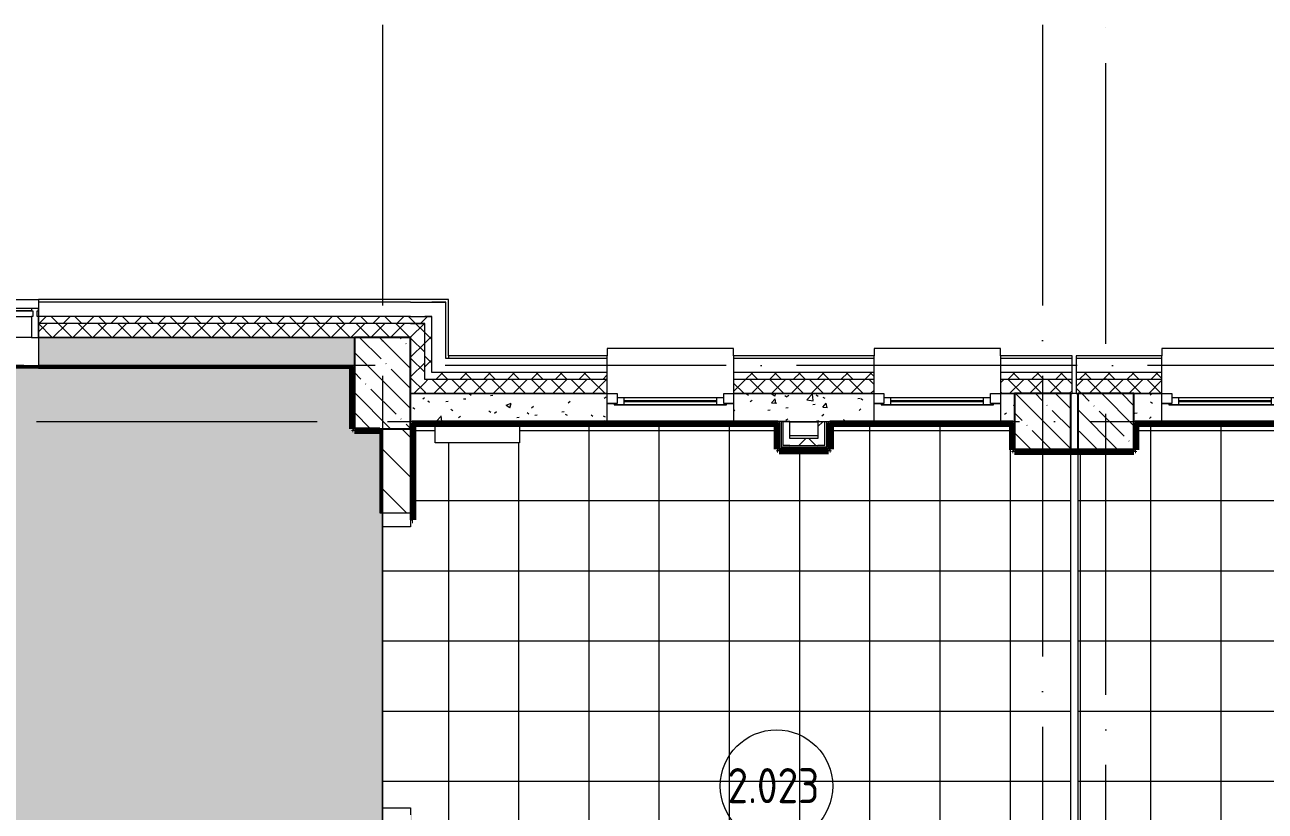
# Model space of a CAD drawing. Header units: millimetres. Extents: x 97 to 214665, y -4577 to 61202.
# Drawn here: x 163851 to 172683, y 55600 to 61202 of the extents above; entities that cross this region are included whole.
import ezdxf

# ---------------------------------------------------------------- set-up
doc = ezdxf.new("R2010")
doc.units = ezdxf.units.MM
doc.linetypes.add('ADSK_Линия сетки', pattern=[2500, 2000, -250, 0, -250])
for name, color, linetype, lineweight in [('A-AREA-____-IDEN', 2, 'Continuous', 20), ('A-FLOR-____-OTLN', 192, 'Continuous', 9), ('A-FLOR-____-PATT', 8, 'Continuous', 9), ('A-GLAZ-____-MCUT', 151, 'Continuous', 9), ('A-GLAZ-____-OTLN', 151, 'Continuous', 9), ('A-GLAZ-CURT-OTLN', 52, 'Continuous', 9), ('A-GLAZ-CWMG-MCUT', 51, 'Continuous', 9), ('A-GLAZ-CWMG-OTLN', 51, 'Continuous', 9), ('A-WALL-____-MCUT', 113, 'Continuous', 9), ('A-WALL-____-OTLN', 113, 'Continuous', 9), ('A-WALL-____-PATT', 111, 'Continuous', 9), ('A-WALL-FNSH-MCUT', 113, 'Continuous', 9), ('I-WALL-____-OTLN', 2, 'Continuous', 9), ('S-COLS-____-MCUT', 52, 'Continuous', 9), ('S-COLS-____-OTLN', 52, 'Continuous', 9), ('S-GRID-____-OTLN', 1, 'Continuous', 9)]:
    doc.layers.add(name, color=color, linetype=linetype, lineweight=lineweight)
doc.styles.add('GOST Common', font='GOST_Common.ttf', dxfattribs={"width": 0.9, "height": 250})
pattern_1 = [(135, (0, 0), (-84.85281, -84.85281), []), (225, (0, 0), (84.85281, -84.85281), [])]
pattern_2 = [(45, (0, 0), (-70.71068, 70.71068), []), (135, (0, 0), (-70.71068, -70.71068), [])]
pattern_3 = [(50, (0, 0), (364.3679, -31.8783), [38.1, -419.1]), (355, (0, 0), (-70.4859, 382.1133), [30.48, -335.28]), (100.451, (30.36, -2.66), (293.885, 350.2334), [32.38, -356.18]), (46.184, (0, 101.6), (542.1585, -84.0858), [57.15, -628.65]), (96.636, (45.2, 94.6), (474.805, 494.8554), [48.57, -534.27]), (351.184, (0, 101.6), (474.8102, 494.85), [45.72, -502.92]), (21, (50.8, 76.2), (303.2285, -204.53046), [38.1, -419.1]), (326, (50.8, 76.2), (123.6039, 368.376), [30.48, -335.28]), (71.451, (76.07, 59.16), (426.8341, 163.8427), [32.38, -356.18]), (37.5, (0, 0), (6.17665, 169.11015), [16.764, -314.452, 16.764, -323.596, -336.55]), (37.5, (0, 0), (6.17665, 169.11015), [-671.576, 16.764, -319.786]), (7.5, (0, 0), (133.63888, 200.3615), [16.764, -177.292, 16.764, -306.832, -128.27]), (7.5, (0, 0), (133.63888, 200.3615), [-517.652, 16.764, -111.506]), (327.5, (-113.28, 0), (271.18182, -11.45836), [16.764, -110.236, 16.764, -379.476, -525.78]), (327.5, (-113.28, 0), (271.18182, -11.45836), [-523.24, 16.764, -509.016]), (317.5, (-164.08, 0), (296.2585, 50.85285), [16.764, -148.336, 16.764, -246.38, -373.38]), (317.5, (-164.08, 0), (296.2585, 50.85285), [-428.244, 16.764, -356.616])]
pattern_4 = [(45, (0, 0), (-141.42136, 141.42136), []), (135, (0, 0), (-141.42136, -141.42136), [])]

# ---------------------------------------------------------------- blocks, each defined once
blk = doc.blocks.new('Окно_СКБ_1Ст1 - 120_Окно_СКБ_1Ст_900_ОК6Л-V1-О_АИ_ПП_4_200_Целиком')
at = {"layer": 'A-GLAZ-____-MCUT', "color": 90}
for p, q in [((-450, -195), (-450, -125)), ((-450, -125), (-380, -125)), ((-380, -125), (-380, -195)), ((380, -155), (-380, -155)), ((-380, -155), (-380, -195)), ((-330, -205), (-330, -155)), ((330, -205), (330, -155)), ((380, -195), (380, -125)), ((380, -125), (450, -125)), ((380, -195), (380, -155)), ((450, -125), (450, -195)), ((-380, -195), (-450, -195)), ((-380, -195), (-400, -195)), ((-400, -195), (-400, -205)), ((-400, -205), (400, -205)), ((400, -205), (-400, -205)), ((450, -195), (380, -195)), ((400, -195), (380, -195)), ((400, -205), (400, -195))]:
    blk.add_line(p, q, dxfattribs=at)
at = {"layer": 'A-GLAZ-____-MCUT', "color": 10, "lineweight": 5}
for p, q in [((-330, -175), (330, -175)), ((330, -185), (-330, -185))]:
    blk.add_line(p, q, dxfattribs=at)
at = {"layer": 'A-GLAZ-____-OTLN', "color": 10, "lineweight": 5}
for p, q in [((-450, -195), (-400, -195)), ((400, -195), (450, -195))]:
    blk.add_line(p, q, dxfattribs=at)
blk = doc.blocks.new('Окно_СКБ_1Ст1 - 120_Окно_СКБ_1Ст_900_ОК6Л-29019250-О_АИ_ПП_4_200_Целиком')
at = {"layer": 'A-GLAZ-____-MCUT', "color": 90}
for p, q in [((-450, -195), (-450, -125)), ((-450, -125), (-380, -125)), ((-380, -125), (-380, -195)), ((380, -155), (-380, -155)), ((-380, -155), (-380, -195)), ((-330, -205), (-330, -155)), ((330, -205), (330, -155)), ((380, -195), (380, -125)), ((380, -125), (450, -125)), ((380, -195), (380, -155)), ((450, -125), (450, -195)), ((-380, -195), (-450, -195)), ((-380, -195), (-400, -195)), ((-400, -195), (-400, -205)), ((-400, -205), (400, -205)), ((400, -205), (-400, -205)), ((450, -195), (380, -195)), ((400, -195), (380, -195)), ((400, -205), (400, -195))]:
    blk.add_line(p, q, dxfattribs=at)
at = {"layer": 'A-GLAZ-____-MCUT', "color": 10, "lineweight": 5}
for p, q in [((-330, -175), (330, -175)), ((330, -185), (-330, -185))]:
    blk.add_line(p, q, dxfattribs=at)
at = {"layer": 'A-GLAZ-____-OTLN', "color": 10, "lineweight": 5}
for p, q in [((-450, -195), (-400, -195)), ((400, -195), (450, -195))]:
    blk.add_line(p, q, dxfattribs=at)
blk = doc.blocks.new('Окно_СКБ_1Ст1 - 120_Окно_СКБ_1Ст_900_ОК6Л-V2-О_АИ_ПП_4_200_Целиком')
at = {"layer": 'A-GLAZ-____-MCUT', "color": 90}
for p, q in [((-450, -195), (-450, -125)), ((-450, -125), (-380, -125)), ((-380, -125), (-380, -195)), ((380, -155), (-380, -155)), ((-380, -155), (-380, -195)), ((-330, -205), (-330, -155)), ((330, -205), (330, -155)), ((380, -195), (380, -125)), ((380, -125), (450, -125)), ((380, -195), (380, -155)), ((450, -125), (450, -195)), ((-380, -195), (-450, -195)), ((-380, -195), (-400, -195)), ((-400, -195), (-400, -205)), ((-400, -205), (400, -205)), ((400, -205), (-400, -205)), ((450, -195), (380, -195)), ((400, -195), (380, -195)), ((400, -205), (400, -195))]:
    blk.add_line(p, q, dxfattribs=at)
at = {"layer": 'A-GLAZ-____-MCUT', "color": 10, "lineweight": 5}
for p, q in [((-330, -175), (330, -175)), ((330, -185), (-330, -185))]:
    blk.add_line(p, q, dxfattribs=at)
at = {"layer": 'A-GLAZ-____-OTLN', "color": 10, "lineweight": 5}
for p, q in [((-450, -195), (-400, -195)), ((400, -195), (450, -195))]:
    blk.add_line(p, q, dxfattribs=at)
blk = doc.blocks.new('WNW_Отлив1 - Отлив_металлический 2-28596055-О_АИ_ПП_4_200_Целиком')
at = {"layer": 'A-GLAZ-____-OTLN', "color": 10, "lineweight": 5}
for p, q in [((450, 320), (-450, 320)), ((-450, 320), (-450, 270)), ((450, 270), (450, 320))]:
    blk.add_line(p, q, dxfattribs=at)
blk = doc.blocks.new('BSC_Колонна _Прямоугольная - 400x400-V15-О_АИ_ПП_4_200_Целиком')
at = {"layer": 'S-COLS-____-OTLN', "lineweight": 5}
h = blk.add_hatch(dxfattribs=at)
h.set_pattern_fill('FP_47', color=256, style=0, pattern_type=2)
h.set_pattern_definition([(135, (-113600, -58375), (-142.56192, -142.56192), []), (135, (-113457.44, -58375), (-142.56192, -142.56192), [252.016, -50.403, 3.353, -47.05])])
h.paths.add_polyline_path([(-200, -200), (200, -200), (200, 200), (-200, 200), (-200, 87.3)])
at = {"layer": 'S-COLS-____-MCUT', "color": 130, "lineweight": 25}
for p, q in [((200, 200), (-200, 200)), ((-200, 200), (-200, -200)), ((200, -200), (200, 200)), ((-200, -200), (200, -200))]:
    blk.add_line(p, q, dxfattribs=at)
blk = doc.blocks.new('BSC_Колонна _Прямоугольная - 400x650-31474463-О_АИ_ПП_4_200_Целиком')
at = {"layer": 'S-COLS-____-OTLN', "lineweight": 5}
h = blk.add_hatch(dxfattribs=at)
h.set_pattern_fill('FP_48', color=256, style=0, pattern_type=2)
h.set_pattern_definition([(315, (108900, 58650), (142.56192, 142.56192), []), (315, (108757.44, 58650), (142.56192, 142.56192), [252.016, -50.403, 3.353, -47.05])])
h.paths.add_polyline_path([(-200, 325), (-200, -325), (200, -325), (200, 325)])
at = {"layer": 'S-COLS-____-MCUT', "color": 130, "lineweight": 25}
for p, q in [((200, 325), (-200, 325)), ((-200, 325), (-200, -325)), ((200, -325), (200, 325)), ((-200, -325), (200, -325))]:
    blk.add_line(p, q, dxfattribs=at)
blk = doc.blocks.new('PNS_Панель прямоугольная2 - Нр_Стекло - 40мм-37547789-О_АИ_ПП_4_200_Целиком')
at = {"layer": 'A-GLAZ-____-OTLN', "lineweight": 5}
h = blk.add_hatch(dxfattribs=at)
h.set_pattern_fill('FP_100', color=256, style=0, pattern_type=2)
h.set_pattern_definition([(45, (-106100.45, -59065), (-282.8427, 282.8427), [200, -600]), (45, (-106300.45, -59165), (-282.8427, 282.8427), [600, -200]), (45, (-105900.45, -59265), (-282.8427, 282.8427), [200, -600])])
h.paths.add_polyline_path([(400, -40), (410, -40), (410, 0), (-410, 0), (-410, -40), (1, -40)])
at = {"layer": 'A-GLAZ-____-MCUT', "color": 10, "lineweight": 5}
for p, q in [((400, 0), (-400, 0)), ((-400, -40), (400, -40))]:
    blk.add_line(p, q, dxfattribs=at)
at = {"layer": 'A-GLAZ-____-OTLN', "color": 10, "lineweight": 5}
blk.add_line((-410, 0), (410, 0), dxfattribs=at)
blk = doc.blocks.new('Прямоугольный импост - Импост структурный с накладкой - 190мм-21920963-О_АИ_ПП_4_200_Целиком')
at = {"layer": 'A-GLAZ-CWMG-OTLN', "color": 10, "lineweight": 5}
for p, q in [((106400.5, 59182), (105600.5, 59182)), ((106400.5, 58975), (105600.5, 58975))]:
    blk.add_line(p, q, dxfattribs=at)
blk = doc.blocks.new('Прямоугольный импост - Импост структурный с накладкой - 190мм-37547808-О_АИ_ПП_4_200_Целиком')
at = {"layer": 'A-GLAZ-CWMG-MCUT', "color": 90}
for p, q in [((-50, 40), (-50, 190)), ((-50, 190), (0, 190)), ((0, 190), (0, 40)), ((-40, 40), (-50, 40)), ((-50, -17), (-50, 0)), ((-50, 0), (-40, 0)), ((-40, 0), (-40, 40)), ((-10, 40), (-10, 0)), ((0, 40), (-10, 40)), ((-10, 0), (0, 0)), ((0, 0), (0, -17)), ((0, -17), (-50, -17))]:
    blk.add_line(p, q, dxfattribs=at)
blk = doc.blocks.new('0083_СОШ675_АР_R22_rvt-1-О_АИ_ПП_4_200_Целиком')
at = {"layer": 'A-WALL-____-PATT', "lineweight": 5}
h = blk.add_hatch(dxfattribs=at)
h.set_pattern_fill('FP_7', color=10, style=0, pattern_type=2)
h.set_pattern_definition(pattern_1)
h.paths.add_polyline_path([(109100, 59075), (109200, 59075), (109200, 59125), (106450.5, 59125), (106450.5, 59075), (108900.5, 59075)])
h.paths.add_polyline_path([(105550.5, 59075), (105550.5, 59125), (104500.5, 59125), (104500.5, 59075), (105518.3, 59075)])
h.paths.add_polyline_path([(102550.5, 59075), (103600.5, 59075), (103600.5, 59125), (102550.5, 59125)])
h.paths.add_polyline_path([(100686.5, 59075), (101650.5, 59075), (101650.5, 59125), (100600.5, 59125), (100600.5, 59075)])
h.paths.add_polyline_path([(96700.5, 59075), (97750.5, 59075), (97750.5, 59125), (96700.5, 59125)])
h.paths.add_polyline_path([(99700.5, 59075), (99700.5, 59125), (98650.5, 59125), (98650.5, 59075), (99237, 59075)])
h.paths.add_polyline_path([(95800.5, 59075), (95800.5, 59125), (94750.5, 59125), (94750.5, 59075), (94888.4, 59075)])
h.paths.add_polyline_path([(92800.5, 59075), (93850.5, 59075), (93850.5, 59125), (92800.5, 59125)])
h.paths.add_polyline_path([(90850.5, 59075), (91900.5, 59075), (91900.5, 59125), (90850.5, 59125)])
h.paths.add_polyline_path([(88900.5, 59075), (89950.5, 59075), (89950.5, 59125), (88900.5, 59125)])
h.paths.add_polyline_path([(86050.5, 59075), (86050.5, 59125), (85000.5, 59125), (85000.5, 59075), (85224.9, 59075)])
h.paths.add_polyline_path([(88000.5, 59075), (88000.5, 59125), (86950.5, 59125), (86950.5, 59075), (87640.8, 59075)])
h.paths.add_polyline_path([(83050, 59075), (84100.5, 59075), (84100.5, 59125), (83050, 59125)])
h.paths.add_polyline_path([(81100.5, 59075), (82150, 59075), (82150, 59125), (81100.5, 59125)])
h.paths.add_polyline_path([(80200.5, 59075), (80200.5, 59125), (77500.5, 59125), (77500.5, 59075), (79426.8, 59075)])
h = blk.add_hatch(dxfattribs=at)
h.set_pattern_fill('FP_7', color=10, style=0, pattern_type=2)
h.set_pattern_definition(pattern_1)
h.paths.add_polyline_path([(109250, 58675), (109250, 59125), (109200, 59125), (109200, 58675)])
h = blk.add_hatch(dxfattribs=at)
h.set_pattern_fill('FP_21', color=10, style=0, pattern_type=2)
h.set_pattern_definition(pattern_2)
h.paths.add_polyline_path([(108900.5, 58975), (109100, 58975), (109100, 59075), (106450.5, 59075), (106450.5, 58975), (108700, 58975)])
h.paths.add_polyline_path([(105250, 58975), (105550.5, 58975), (105550.5, 59075), (104500.5, 59075), (104500.5, 58975), (104750, 58975)])
h.paths.add_polyline_path([(103585.6, 58975), (103600.5, 58975), (103600.5, 59075), (102550.5, 59075), (102550.5, 58975), (102619.3, 58975)])
h.paths.add_polyline_path([(101650.5, 58975), (101650.5, 59075), (100600.5, 59075), (100600.5, 58975), (100686.5, 58975)])
h.paths.add_polyline_path([(99237, 58975), (99700.5, 58975), (99700.5, 59075), (98650.5, 59075), (98650.5, 58975), (98950, 58975)])
h.paths.add_polyline_path([(96821.1, 58975), (97750.5, 58975), (97750.5, 59075), (96700.5, 59075), (96700.5, 58975)])
h.paths.add_polyline_path([(93150, 58975), (93850.5, 58975), (93850.5, 59075), (92800.5, 59075), (92800.5, 58975), (92955.7, 58975)])
h.paths.add_polyline_path([(95800.5, 58975), (95800.5, 59075), (94750.5, 59075), (94750.5, 58975), (94888.4, 58975)])
h.paths.add_polyline_path([(91900.5, 58975), (91900.5, 59075), (90850.5, 59075), (90850.5, 58975), (91023, 58975)])
h.paths.add_polyline_path([(89090.3, 58975), (89950.5, 58975), (89950.5, 59075), (88900.5, 59075), (88900.5, 58975)])
h.paths.add_polyline_path([(87350, 58975), (88000.5, 58975), (88000.5, 59075), (86950.5, 59075), (86950.5, 58975), (87157.6, 58975)])
h.paths.add_polyline_path([(86050.5, 58975), (86050.5, 59075), (85000.5, 59075), (85000.5, 58975), (85224.9, 58975)])
h.paths.add_polyline_path([(83292.2, 58975), (84100.5, 58975), (84100.5, 59075), (83050, 59075), (83050, 58975)])
h.paths.add_polyline_path([(81550, 58975), (82150, 58975), (82150, 59075), (81100.5, 59075), (81100.5, 58975), (81359.5, 58975)])
h.paths.add_polyline_path([(80200.5, 58975), (80200.5, 59075), (77600.5, 59075), (77600.5, 58975), (79426.8, 58975)])
h = blk.add_hatch(dxfattribs=at)
h.set_pattern_fill('FP_21', color=10, style=0, pattern_type=2)
h.set_pattern_definition(pattern_2)
h.paths.add_polyline_path([(109200, 58575), (109200, 59075), (109100, 59075), (109100, 58575)])
h = blk.add_hatch(dxfattribs=at)
h.set_pattern_fill('FP_74', color=10, style=0, pattern_type=2)
h.set_pattern_definition(pattern_3)
h.paths.add_polyline_path([(108700, 58775), (108700, 58975), (106450.5, 58975), (106450.5, 58775), (108417.4, 58775)])
h.paths.add_polyline_path([(104500.5, 58775), (104750, 58775), (104750, 58975), (104500.5, 58975)])
h.paths.add_polyline_path([(105250, 58775), (105550.5, 58775), (105550.5, 58975), (105250, 58975)])
h.paths.add_polyline_path([(102619.3, 58775), (103600.5, 58775), (103600.5, 58975), (102550.5, 58975), (102550.5, 58775)])
h.paths.add_polyline_path([(101650.5, 58775), (101650.5, 58975), (100600.5, 58975), (100600.5, 58775), (100686.5, 58775)])
h.paths.add_polyline_path([(98950, 58775), (98950, 58975), (98650.5, 58975), (98650.5, 58775), (98753.8, 58775)])
h.paths.add_polyline_path([(99700.5, 58775), (99700.5, 58975), (99450, 58975), (99450, 58775)])
h.paths.add_polyline_path([(96821.1, 58775), (97750.5, 58775), (97750.5, 58975), (96700.5, 58975), (96700.5, 58775)])
h.paths.add_polyline_path([(93850.5, 58775), (93850.5, 58975), (93650, 58975), (93650, 58775)])
h.paths.add_polyline_path([(95800.5, 58775), (95800.5, 58975), (94750.5, 58975), (94750.5, 58775), (94888.4, 58775)])
h.paths.add_polyline_path([(91023, 58775), (91900.5, 58775), (91900.5, 58975), (90850.5, 58975), (90850.5, 58775)])
h.paths.add_polyline_path([(92955.7, 58775), (93150, 58775), (93150, 58975), (92800.5, 58975), (92800.5, 58775)])
h.paths.add_polyline_path([(89090.3, 58775), (89950.5, 58775), (89950.5, 58975), (88900.5, 58975), (88900.5, 58775)])
h.paths.add_polyline_path([(88000.5, 58775), (88000.5, 58975), (87850, 58975), (87850, 58775)])
h.paths.add_polyline_path([(87157.6, 58775), (87350, 58775), (87350, 58975), (86950.5, 58975), (86950.5, 58775)])
h.paths.add_polyline_path([(85224.9, 58775), (86050.5, 58775), (86050.5, 58975), (85000.5, 58975), (85000.5, 58775)])
h.paths.add_polyline_path([(82050, 58775), (82150, 58775), (82150, 58975), (82050, 58975)])
h.paths.add_polyline_path([(83292.2, 58775), (84100.5, 58775), (84100.5, 58975), (83050, 58975), (83050, 58775)])
h.paths.add_polyline_path([(81550, 58775), (81550, 58975), (81100.5, 58975), (81100.5, 58775), (81359.5, 58775)])
h.paths.add_polyline_path([(80200.5, 58775), (80200.5, 58975), (78000, 58975), (78000, 58775), (79426.8, 58775)])
h = blk.add_hatch(dxfattribs=at)
h.set_pattern_fill('FP_21', color=10, style=0, pattern_type=2)
h.set_pattern_definition(pattern_2)
h.paths.add_polyline_path([(113810, 58575), (113810, 58675), (113300, 58675), (113300, 58575), (113800, 58575)])
h.paths.add_polyline_path([(112400, 58575), (112400, 58675), (111400, 58675), (111400, 58575), (112282.8, 58575)])
h.paths.add_polyline_path([(110500, 58575), (110500, 58675), (109200, 58675), (109200, 58575), (110350.1, 58575)])
h = blk.add_hatch(dxfattribs=at)
h.set_pattern_fill('FP_7', color=10, style=0, pattern_type=2)
h.set_pattern_definition(pattern_1)
h.paths.add_polyline_path([(112400, 58675), (112400, 58725), (111400, 58725), (111400, 58675), (112282.8, 58675)])
h.paths.add_polyline_path([(113810, 58675), (113810, 58725), (113300, 58725), (113300, 58675)])
h.paths.add_polyline_path([(110500, 58675), (110500, 58725), (109250, 58725), (109250, 58675), (110350.1, 58675)])
h = blk.add_hatch(dxfattribs=at)
h.set_pattern_fill('FP_7', color=10, style=0, pattern_type=2)
h.set_pattern_definition(pattern_1)
h.paths.add_polyline_path([(135475.3, 58675), (136350, 58675), (136350, 58725), (132380, 58725), (132380, 58675), (134508.9, 58675)])
h.paths.add_polyline_path([(131480, 58675), (131480, 58725), (130270, 58725), (130270, 58675), (130643.5, 58675)])
h.paths.add_polyline_path([(128710.8, 58675), (129370, 58675), (129370, 58725), (128150, 58725), (128150, 58675)])
h.paths.add_polyline_path([(125150, 58675), (125150, 58725), (123950, 58725), (123950, 58675), (124845.4, 58675)])
h.paths.add_polyline_path([(126050, 58675), (127250, 58675), (127250, 58725), (126050, 58725)])
h.paths.add_polyline_path([(121946.3, 58675), (123050, 58675), (123050, 58725), (121070, 58725), (121070, 58675)])
h.paths.add_polyline_path([(120170, 58675), (120170, 58725), (119170, 58725), (119170, 58675), (120013.6, 58675)])
h.paths.add_polyline_path([(118270, 58675), (118270, 58725), (117250, 58725), (117250, 58675), (118080.9, 58675)])
h.paths.add_polyline_path([(116350, 58675), (116350, 58725), (115350, 58725), (115350, 58675), (116148.2, 58675)])
h.paths.add_polyline_path([(114215.5, 58675), (114450, 58675), (114450, 58725), (113840, 58725), (113840, 58675)])
h = blk.add_hatch(dxfattribs=at)
h.set_pattern_fill('FP_21', color=10, style=0, pattern_type=2)
h.set_pattern_definition(pattern_2)
h.paths.add_polyline_path([(136250, 58575), (136400, 58575), (136400, 58675), (132380, 58675), (132380, 58575), (136230, 58575)])
h.paths.add_polyline_path([(131480, 58575), (131480, 58675), (130270, 58675), (130270, 58575), (130643.5, 58575)])
h.paths.add_polyline_path([(127250, 58575), (127250, 58675), (126050, 58675), (126050, 58575)])
h.paths.add_polyline_path([(129370, 58575), (129370, 58675), (128150, 58675), (128150, 58575), (128710.8, 58575)])
h.paths.add_polyline_path([(124845.4, 58575), (125150, 58575), (125150, 58675), (123950, 58675), (123950, 58575)])
h.paths.add_polyline_path([(121946.3, 58575), (123050, 58575), (123050, 58675), (121070, 58675), (121070, 58575)])
h.paths.add_polyline_path([(120170, 58575), (120170, 58675), (119170, 58675), (119170, 58575), (120013.6, 58575)])
h.paths.add_polyline_path([(118270, 58575), (118270, 58675), (117250, 58675), (117250, 58575), (118080.9, 58575)])
h.paths.add_polyline_path([(114450, 58575), (114450, 58675), (113840, 58675), (113840, 58575), (114215.5, 58575)])
h.paths.add_polyline_path([(116148.2, 58575), (116350, 58575), (116350, 58675), (115350, 58675), (115350, 58575)])
h = blk.add_hatch(dxfattribs=at)
h.set_pattern_fill('FP_74', color=10, style=0, pattern_type=2)
h.set_pattern_definition(pattern_3)
h.paths.add_polyline_path([(113400, 58375), (113400, 58575), (113300, 58575), (113300, 58375)])
h.paths.add_polyline_path([(112400, 58375), (112400, 58575), (111400, 58575), (111400, 58375), (112282.8, 58375)])
h.paths.add_polyline_path([(110500, 58375), (110500, 58575), (109100, 58575), (109100, 58375), (110350.1, 58375)])
h = blk.add_hatch(dxfattribs=at)
h.set_pattern_fill('FP_74', color=10, style=0, pattern_type=2)
h.set_pattern_definition(pattern_3)
h.paths.add_polyline_path([(117597.7, 58375), (117600, 58375), (117600, 58575), (117250, 58575), (117250, 58375)])
h.paths.add_polyline_path([(115665, 58375), (116350, 58375), (116350, 58575), (115350, 58575), (115350, 58375)])
h.paths.add_polyline_path([(114450, 58375), (114450, 58575), (114250, 58575), (114250, 58375)])
h = blk.add_hatch(dxfattribs=at)
h.set_pattern_fill('FP_8', color=10, style=0, pattern_type=2)
h.set_pattern_definition([(135, (0, 0), (-141.42136, -141.42136), [])])
h.paths.add_polyline_path([(108900.5, 51875), (109100, 51875), (109100, 55525), (108900, 55525), (108900, 51875)])
h.paths.add_polyline_path([(109100, 57725), (109100, 58325), (108900, 58325), (108900, 57725)])
h = blk.add_hatch(dxfattribs=at)
h.set_pattern_fill('FP_20', color=252, style=0, pattern_type=2)
h.set_pattern_definition(pattern_4)
h.paths.add_polyline_path([(111800, 58204.6), (111799.6, 58375), (111750, 58375), (111750, 58204.6), (111799.6, 58204.6)])
h = blk.add_hatch(dxfattribs=at)
h.set_pattern_fill('FP_20', color=252, style=0, pattern_type=2)
h.set_pattern_definition(pattern_4)
h.paths.add_polyline_path([(112050, 58204.6), (112050, 58374.8), (112000, 58374.8), (112000, 58204.6)])
h = blk.add_hatch(dxfattribs=at)
h.set_pattern_fill('FP_20', color=252, style=0, pattern_type=2)
h.set_pattern_definition(pattern_4)
h.paths.add_polyline_path([(112000, 58204.6), (112000, 58254.6), (111800, 58254.6), (111800, 58204.6)])
at = {"layer": 'S-COLS-____-OTLN', "lineweight": 5}
h = blk.add_hatch(dxfattribs=at)
h.set_pattern_fill('FP_31', color=256, style=0, pattern_type=2)
h.set_pattern_definition([(135, (0, 0), (-142.5612, -142.5612), []), (135, (142.56, 0), (-142.5612, -142.5612), [252.016, -50.403, 3.353, -47.05])])
h.paths.add_polyline_path([(113850, 58175), (114250, 58175), (114250, 58575), (113850, 58575), (113850, 58462.3)])
at = {"layer": 'A-FLOR-____-OTLN', "color": 90}
for p, q in [((113840, 58575), (113810, 58575)), ((111800, 58374.8), (112000, 58374.8)), ((112000, 58274.8), (111800, 58274.8))]:
    blk.add_line(p, q, dxfattribs=at)
at = {"layer": 'A-WALL-____-MCUT', "color": 90}
for p, q in [((106450.5, 59225), (106450.5, 59125)), ((106450.5, 59075), (106450.5, 58975)), ((110500, 58725), (110500, 58825)), ((111400, 58825), (111400, 58725)), ((112400, 58725), (112400, 58825)), ((113300, 58825), (113300, 58725)), ((113810, 58725), (113810, 58825)), ((113840, 58825), (113840, 58725)), ((114450, 58725), (114450, 58825)), ((110500, 58575), (110500, 58675)), ((111400, 58675), (111400, 58575)), ((112400, 58575), (112400, 58675)), ((113300, 58675), (113300, 58575)), ((113810, 58575), (113810, 58675)), ((113840, 58675), (113840, 58575)), ((114450, 58575), (114450, 58675)), ((109100, 58575), (109200, 58575)), ((109200, 58575), (109250, 58575)), ((109250, 58575), (109350, 58575)), ((109350, 58575), (109370, 58575)), ((109370, 58575), (110500, 58575)), ((111400, 58575), (112400, 58575)), ((113300, 58575), (113400, 58575)), ((113800, 58575), (113810, 58575)), ((113840, 58575), (114450, 58575))]:
    blk.add_line(p, q, dxfattribs=at)
at = {"layer": 'A-WALL-____-MCUT', "color": 10, "lineweight": 5}
for p, q in [((109100, 59225), (106450.5, 59225)), ((109100, 59225), (109250, 59225)), ((109250, 59225), (109350, 59225)), ((109350, 59225), (109250, 59225)), ((109350, 58825), (109350, 59225)), ((109370, 58825), (109350, 58825)), ((109370, 58845), (109370, 58825)), ((110500, 58825), (109370, 58825)), ((112400, 58825), (111400, 58825)), ((113810, 58825), (113300, 58825)), ((114450, 58825), (113840, 58825)), ((108700, 58755), (108690, 58755)), ((108880, 58315), (108880, 58325)), ((111737.5, 58375), (111737.5, 58192.1)), ((112062.5, 58192.1), (112062.5, 58374.8)), ((111750, 58192.1), (111737.5, 58192.1)), ((111800, 58192.1), (111750, 58192.1)), ((111800, 58192.1), (112000, 58192.1)), ((112050, 58192.1), (112000, 58192.1)), ((112062.5, 58192.1), (112050, 58192.1))]:
    blk.add_line(p, q, dxfattribs=at)
at = {"layer": 'A-WALL-____-MCUT', "color": 50, "lineweight": 13}
for p, q in [((106450.5, 59125), (106450.5, 59075)), ((109100, 59125), (106450.5, 59125)), ((109100, 59125), (109200, 59125)), ((109200, 59125), (109250, 59125)), ((109250, 59125), (109200, 59125)), ((109250, 58725), (109250, 59125)), ((109100, 59075), (106450.5, 59075)), ((109100, 59075), (109200, 59075)), ((109200, 59075), (109100, 59075)), ((109200, 58675), (109200, 59075)), ((106450.5, 58975), (108700, 58975)), ((106450.5, 58975), (106450.5, 58775)), ((108700, 58975), (106450.5, 58975)), ((106450.5, 58775), (108700, 58775)), ((108700, 58775), (106450.5, 58775)), ((109250, 58675), (109200, 58675)), ((109350, 58725), (109250, 58725)), ((109370, 58675), (109250, 58675)), ((109370, 58725), (109350, 58725)), ((110500, 58725), (109370, 58725)), ((110500, 58675), (109370, 58675)), ((110500, 58675), (110500, 58725)), ((111400, 58725), (111400, 58675)), ((112400, 58725), (111400, 58725)), ((112400, 58675), (111400, 58675)), ((112400, 58675), (112400, 58725)), ((113300, 58725), (113300, 58675)), ((113810, 58725), (113300, 58725)), ((113810, 58675), (113300, 58675)), ((113810, 58675), (113810, 58725)), ((113840, 58725), (113840, 58675)), ((114450, 58725), (113840, 58725)), ((114450, 58675), (113840, 58675)), ((114450, 58675), (114450, 58725)), ((110500, 58575), (109100, 58575)), ((110500, 58375), (110500, 58575)), ((112400, 58575), (111400, 58575)), ((111400, 58575), (111400, 58375)), ((112400, 58375), (112400, 58575)), ((113400, 58575), (113300, 58575)), ((113300, 58575), (113300, 58375)), ((114450, 58575), (114250, 58575)), ((114250, 58575), (114250, 58375)), ((114450, 58375), (114450, 58575)), ((108900, 57725), (108900, 58325)), ((108900, 58325), (108900, 57725)), ((109100, 58375), (110500, 58375)), ((109100, 57725), (109100, 58325)), ((111400, 58375), (112400, 58375)), ((111800, 58375), (111750, 58375)), ((111750, 58375), (111750, 58204.6)), ((111800, 58254.6), (111800, 58375)), ((112000, 58374.8), (112000, 58254.6)), ((112050, 58374.8), (112000, 58374.8)), ((112050, 58204.6), (112050, 58374.8)), ((113300, 58375), (113400, 58375)), ((114250, 58375), (114450, 58375)), ((112000, 58254.6), (111800, 58254.6)), ((111800, 58204.6), (111750, 58204.6)), ((111800, 58204.6), (112000, 58204.6)), ((112050, 58204.6), (112000, 58204.6)), ((108900, 57725), (109100, 57725))]:
    blk.add_line(p, q, dxfattribs=at)
at = {"layer": 'A-WALL-____-OTLN', "color": 90}
blk.add_line((105550.5, 59245), (106450.5, 59245), dxfattribs=at)
at = {"layer": 'A-WALL-FNSH-MCUT', "color": 90}
for p, q in [((109100, 59245), (106450.5, 59245)), ((106450.5, 59245), (106450.5, 59225)), ((109200, 59245), (109100, 59245)), ((109250, 59245), (109200, 59245)), ((109350, 59245), (109250, 59245)), ((109370, 59245), (109350, 59245)), ((109370, 58845), (109370, 59245)), ((110500, 58845), (109370, 58845)), ((110500, 58825), (110500, 58845)), ((112400, 58845), (111400, 58845)), ((111400, 58845), (111400, 58825)), ((112400, 58825), (112400, 58845)), ((113810, 58845), (113300, 58845)), ((113300, 58845), (113300, 58825)), ((113810, 58825), (113810, 58845)), ((114450, 58845), (113840, 58845)), ((113840, 58845), (113840, 58825)), ((114450, 58825), (114450, 58845)), ((106450.5, 58775), (106450.5, 58755)), ((106450.5, 58755), (108690, 58755)), ((108690, 58755), (108690, 58315)), ((108690, 58315), (108700, 58315)), ((108700, 58315), (108880, 58315)), ((108880, 58315), (108880, 57725)), ((111737.5, 58375), (111725, 58375)), ((111725, 58375), (111725, 58179.6)), ((111750, 58375), (111737.5, 58375)), ((112062.5, 58374.8), (112050, 58374.8)), ((112075, 58374.8), (112062.5, 58374.8)), ((112075, 58179.6), (112075, 58374.8)), ((111725, 58179.6), (111737.5, 58179.6)), ((111737.5, 58179.6), (111750, 58179.6)), ((111750, 58179.6), (111800, 58179.6)), ((111800, 58179.6), (112000, 58179.6)), ((112000, 58179.6), (112050, 58179.6)), ((112050, 58179.6), (112062.5, 58179.6)), ((112062.5, 58179.6), (112075, 58179.6)), ((108880, 57725), (108900, 57725))]:
    blk.add_line(p, q, dxfattribs=at)
at = {"layer": 'I-WALL-____-OTLN', "color": 90}
for p, q in [((106450.5, 58755), (105550.5, 58755)), ((111400, 58375), (110500, 58375)), ((113300, 58375), (112400, 58375)), ((115350, 58375), (114450, 58375))]:
    blk.add_line(p, q, dxfattribs=at)
at = {"layer": 'S-COLS-____-MCUT', "color": 130, "lineweight": 25}
for p, q in [((114250, 58575), (113850, 58575)), ((113850, 58575), (113850, 58175)), ((114250, 58175), (114250, 58575)), ((113850, 58175), (114250, 58175))]:
    blk.add_line(p, q, dxfattribs=at)
at = {"layer": 'A-GLAZ-____-OTLN', "color": 90, "lineweight": 9}
for name, p in [('WNW_Отлив1 - Отлив_металлический 2-28596055-О_АИ_ПП_4_200_Целиком', (110950, 58575)), ('WNW_Отлив1 - Отлив_металлический 2-28596055-О_АИ_ПП_4_200_Целиком', (112850, 58575)), ('WNW_Отлив1 - Отлив_металлический 2-28596055-О_АИ_ПП_4_200_Целиком', (114900, 58575)), ('Окно_СКБ_1Ст1 - 120_Окно_СКБ_1Ст_900_ОК6Л-V2-О_АИ_ПП_4_200_Целиком', (110950, 58700)), ('Окно_СКБ_1Ст1 - 120_Окно_СКБ_1Ст_900_ОК6Л-V1-О_АИ_ПП_4_200_Целиком', (112850, 58700)), ('Окно_СКБ_1Ст1 - 120_Окно_СКБ_1Ст_900_ОК6Л-29019250-О_АИ_ПП_4_200_Целиком', (114900, 58700))]:
    blk.add_blockref(name, p, dxfattribs=at)
at = {"layer": 'A-GLAZ-CURT-OTLN', "color": 90, "lineweight": 9}
blk.add_blockref('PNS_Панель прямоугольная2 - Нр_Стекло - 40мм-37547789-О_АИ_ПП_4_200_Целиком', (106000.5, 59165), dxfattribs=at)
at = {"layer": 'A-GLAZ-CWMG-OTLN', "color": 90, "lineweight": 9}
blk.add_blockref('Прямоугольный импост - Импост структурный с накладкой - 190мм-21920963-О_АИ_ПП_4_200_Целиком', (0, 0), dxfattribs=at)
at = {"layer": 'A-GLAZ-CWMG-OTLN', "color": 90, "lineweight": 9, "extrusion": (0, 0, -1), "rotation": 180}
blk.add_blockref('Прямоугольный импост - Импост структурный с накладкой - 190мм-37547808-О_АИ_ПП_4_200_Целиком', (-106450.5, 59165), dxfattribs=at)
at = {"layer": 'S-COLS-____-OTLN', "color": 90, "lineweight": 9, "rotation": 180}
blk.add_blockref('BSC_Колонна _Прямоугольная - 400x650-31474463-О_АИ_ПП_4_200_Целиком', (108900, 58650), dxfattribs=at)
at = {"layer": 'S-COLS-____-OTLN', "color": 90, "lineweight": 9}
blk.add_blockref('BSC_Колонна _Прямоугольная - 400x400-V15-О_АИ_ПП_4_200_Целиком', (113600, 58375), dxfattribs=at)
blk = doc.blocks.new('ADSK_Марка_Помещение_ОдноЗначение - Номер-159740-О_АИ_ПП_4_200_Целиком')
at = {"layer": 'A-AREA-____-IDEN'}
blk.add_circle((0, 0), 4, dxfattribs=at)

msp = doc.modelspace()

# ---------------------------------------------------------------- hatches: boundary and pattern name
at = {"layer": 'A-FLOR-____-PATT'}
h = msp.add_hatch(dxfattribs=at)
h.set_pattern_fill('FP_221', color=256, style=0, pattern_type=2)
h.set_pattern_definition([(0, (57591.08, 0), (0, 254), [68.059, -371.882]), (60, (57718.08, 34.03), (-219.97045, 127), [68.059, -371.882]), (120, (57752.11, 161.03), (-219.97045, -127), [68.059, -371.882]), (30, (57659.14, 0), (-5e-05, 508.0001), [68.059, -439.941]), (30, (57532.14, 219.97), (-5e-05, 508.0001), [68.059, -439.941]), (150, (57591.1, 0), (-439.941, -254.0001), [68.059, -439.941]), (150, (57718.1, 219.97), (-439.941, -254.0001), [68.059, -439.941]), (90, (57752.1, 92.97), (-439.941, 254), [68.059, -439.941]), (90, (57498.1, 92.97), (-439.941, 254), [68.059, -439.941])])
h.paths.add_polyline_path([(163548.114412, 39775.022458), (165448.114412, 39775.023044), (165448.114412, 39995.023044), (166183.16026, 39995.023044), (166183.16026, 40174.999414), (166188.114412, 40175), (166188.16026, 40185), (166198.16026, 40185), (166198.697092, 40190), (166378.114412, 40190), (166378.114412, 45310), (166198.114412, 45310), (166198.114412, 45315), (166188.114412, 45315), (166188.114412, 45325), (166183.114412, 45324.999414), (166183.114412, 45724.999414), (166188.114412, 45724.999414), (166188.114412, 45734.999414), (166198.114412, 45734.999414), (166198.114412, 45739.999414), (166378.114412, 45739.999414), (166378.114412, 51460), (166198.114412, 51460), (166198.114412, 51465), (166188.114412, 51465), (166188.114412, 51475), (166183.114412, 51475), (166183.114412, 51874.999414), (166188.114412, 51875), (166188.114412, 51885), (166198.114412, 51885), (166198.592518, 51890), (166378.114412, 51890), (166378.114412, 55524.999414), (166398.114412, 55525.00021), (166398.114412, 57724.999414), (166378.114412, 57724.999414), (166378.114412, 58310), (166198.09249, 58310), (166198.09249, 58315), (166188.09249, 58315), (166188.09249, 58325), (166183.09249, 58325), (166183.09249, 58755), (162763.114412, 58755), (162763.114412, 58275), (162758.114412, 58274.657531), (162758.114412, 58265.000586), (162748.114412, 58265.000586), (162748.114412, 58260.000586), (162248.114412, 58260.000586), (162248.114412, 58265.000586), (162238.114412, 58265.000586), (162238.114412, 58275.000586), (162233.114412, 58275), (162233.114412, 58755), (156963.114412, 58755), (156963.114412, 58275.000586), (156958.114412, 58275.000586), (156958.114412, 58265.000586), (156948.114412, 58265.000586), (156947.69308, 58260.000586), (156448.114412, 58260.000586), (156448.114412, 58265.000586), (156438.114412, 58265.000586), (156438.114412, 58275.000586), (156433.114412, 58275), (156433.114412, 58755), (151163.114412, 58755), (151163.114412, 58275), (151158.114412, 58275), (151158.114412, 58265), (151148.114412, 58265), (151148.114412, 58260), (150648.114412, 58260), (150648.114412, 58265), (150638.114412, 58265.000586), (150638.114412, 58275), (150633.114412, 58275), (150633.114412, 58755), (145363.114412, 58755), (145363.114412, 58275), (145358.114412, 58275), (145358.114412, 58265), (145348.114412, 58265), (145348.114412, 58260), (144848.114412, 58260), (144848.114412, 58265), (144838.114412, 58265.942428), (144838.114412, 58275), (144833.114412, 58275), (144833.114412, 58755), (139563.114412, 58755), (139563.114412, 58275.000586), (139558.114412, 58275.000586), (139558.114412, 58265.000586), (139548.114412, 58265.000586), (139548.114412, 58260.000586), (139048.114412, 58260.000586), (139048.114412, 58265.000586), (139038.114412, 58265.000586), (139038.114412, 58275.000586), (139033.114412, 58275.211268), (139033.114412, 58755), (135513.114412, 58755), (135513.114412, 58325.000586), (135508.114412, 58324.859155), (135508.114412, 58315), (135498.114412, 58315), (135497.649263, 58310.000586), (135313.09249, 58310.000586), (135313.09249, 51890), (135498.114412, 51890), (135498.114412, 51885), (135508.114412, 51885), (135508.114412, 51875), (135513.114412, 51874.999414), (135513.114412, 51474.999414), (135508.114412, 51474.999414), (135508.114412, 51464.999414), (135498.114412, 51464.999414), (135498.114412, 51459.999414), (135318.09249, 51459.999414), (135318.09249, 45739.999414), (135498.114412, 45739.999414), (135498.114412, 45735), (135508.114412, 45735), (135508.114412, 45724.999414), (135513.114412, 45724.999414), (135513.114412, 45324.999414), (135508.114412, 45324.999414), (135508.114412, 45314.999414), (135498.114412, 45314.999414), (135498.114412, 45309.999414), (135313.114412, 45309.999414), (135313.114412, 40189.999414), (135498.114412, 40189.999414), (135498.114412, 40185), (135508.114412, 40184.999414), (135508.114412, 40175), (135513.114412, 40174.999414), (135513.114412, 39995.023044), (136517.114412, 39995.023044), (136517.114412, 39775.023044), (138717.114412, 39775.023044), (138717.114412, 39995.023044), (139033.114412, 39995.023044), (139033.114412, 40475), (139038.114412, 40475.000586), (139038.114412, 40485.000586), (139048.114412, 40485.000586), (139048.114412, 40490.000586), (139548.114412, 40490.000586), (139548.114412, 40485.000586), (139558.114412, 40485), (139558.114412, 40475.000586), (139563.114412, 40475), (139563.114412, 39995.023044), (144833.114412, 39995.023044), (144833.114412, 40475), (144838.114412, 40475.000586), (144838.114412, 40485.000586), (144848.114412, 40485.000586), (144848.114412, 40490.000586), (145348.114412, 40490.000586), (145348.114412, 40485.000586), (145358.114412, 40485.000586), (145358.114412, 40475.000586), (145363.114412, 40475), (145363.114412, 39995.023044), (150633.114412, 39995.023044), (150633.114412, 40475), (150638.114412, 40475), (150638.114412, 40485), (150648.114412, 40485), (150648.114412, 40490), (151148.114412, 40490), (151148.114412, 40485), (151158.114412, 40485), (151158.114412, 40475), (151163.114412, 40475), (151163.114412, 39995.023044), (156433.114412, 39995.023044), (156433.114412, 40475), (156438.114412, 40475.000586), (156438.114412, 40485.000586), (156448.114412, 40485.000586), (156448.535777, 40490.000586), (156948.114412, 40490.000586), (156948.114412, 40485.000586), (156958.114412, 40484.153413), (156958.114412, 40475.000586), (156963.114412, 40475), (156963.114412, 39995.023044), (162233.114412, 39995.023044), (162233.114412, 40475), (162238.114412, 40475.000586), (162238.114412, 40485.000586), (162248.114412, 40485.000586), (162248.114412, 40490), (162748.114412, 40490), (162748.143717, 40485.000586), (162758.114412, 40485), (162758.114412, 40475.000586), (162763.114412, 40475), (162763.114412, 39995.023044), (163248.114412, 39995.023044), (163248.128771, 39975.022458), (163548.113474, 39975.023044)])
h.paths.add_polyline_path([(135298.09249, 40185), (135298.114412, 40185.52573), (135298.09249, 40185.526883)])
h.paths.add_polyline_path([(166398.114412, 45724.999414), (166398.143983, 45724.999414), (166398.143983, 46044.998828), (166598.143983, 46044.998828), (166598.143983, 48184.998828), (166398.140504, 48184.998828), (166398.114412, 45734.999414)])
h.paths.add_polyline_path([(166198.09249, 58325), (166198.114412, 58325.021922), (166198.09249, 58325.005722)])
h = msp.add_hatch(dxfattribs=at)
h.set_pattern_fill('FP_208', color=256, style=0, pattern_type=2)
h.set_pattern_definition([(270, (169868.6, 53812.5), (500, 3e-14), []), (0, (169868.6, 53812.5), (0, 500), [])])
h.paths.add_polyline_path([(168283.16026, 49265.000586), (168283.16026, 51795), (168288.16026, 51796.153846), (168288.16026, 51805), (168298.16026, 51805), (168298.16026, 51810), (170883.114412, 51810), (170883.114412, 51874.999414), (170888.114412, 51874.999414), (170888.114412, 51884.999414), (170898.114412, 51884.999414), (170899.066756, 51889.999414), (171298.114412, 51889.999414), (171297.161994, 58159.999414), (170898.114412, 58159.999414), (170898.114412, 58164.999414), (170888.114412, 58164.999414), (170888.114412, 58174.999414), (170883.114412, 58175.051932), (170883.114412, 58359.821), (169588.114412, 58359.821), (169588.114412, 58179.587331), (169583.114412, 58179.552709), (169583.114412, 58169.587331), (169573.114412, 58169.587331), (169573.114412, 58164.587331), (169223.114412, 58164.587331), (169223.114412, 58169.587331), (169213.114412, 58169.855542), (169213.114412, 58179.587331), (169208.114412, 58179.954104), (169208.114412, 58360.000586), (167373.185244, 58360.000586), (167373.185244, 58224.820999), (166773.185244, 58224.820999), (166773.185244, 58360.000586), (166613.11446, 58360.000586), (166612.709603, 57674.999487), (166598.117904, 57674.999414), (166598.116151, 57624.999414), (166398.121121, 57624.999414), (166398.121121, 55624.999414), (166598.121121, 55624.999414), (166598.160222, 55574.999414), (166613.128461, 55574.999489), (166613.160185, 49265.000586), (167848.192544, 49265.000586)])
h.paths.add_polyline_path([(172608.114412, 51810), (172608.114412, 53414.999414), (172613.114412, 53414.999414), (172613.114412, 53424.999414), (172623.114412, 53424.999414), (172623.20758, 53429.999414), (173324.113916, 53429.999414), (173324.113916, 58159.999414), (172988.09249, 58159.999414), (172988.09249, 58164.999414), (172978.09249, 58164.999414), (172978.09249, 58174.999414), (172973.09249, 58174.999414), (172973.09249, 58359.999414), (171763.09249, 58359.999414), (171763.09249, 58174.999414), (171758.09249, 58174.999414), (171758.09249, 58164.999414), (171748.09249, 58164.999414), (171748.09249, 58159.999414), (171348.09249, 58159.999414), (171348.114412, 51889.999414), (171748.09249, 51889.999414), (171748.114412, 51884.999414), (171758.09249, 51884.999414), (171758.09249, 51874.999414), (171763.09249, 51875), (171763.09249, 51810), (172459.0466, 51810)])
h.paths.add_polyline_path([(172988.09249, 58174.999414), (172990.022244, 58174.999414), (172990.022244, 58374.999414), (172988.09249, 58374.999414), (172988.09249, 58187.499414)])
h.paths.add_polyline_path([(173339.113916, 58249.999414), (173339.113471, 58374.999414), (173263.114412, 58374.999414), (173263.114412, 58275.000586), (173065.022244, 58274.990194), (173065.022244, 58249.999414), (173324.113916, 58249.999414)])
at = {"layer": 'A-WALL-____-PATT'}
h = msp.add_hatch(color=7, dxfattribs=at)
h.paths.add_polyline_path([(166188.09249, 58765), (166198.09249, 58765), (166198.09249, 58775), (163948.564889, 58775), (163948.564889, 58765), (165915.48612, 58765)])
h.paths.add_polyline_path([(162758.114412, 58765), (163048.564889, 58765), (163048.564889, 58775), (162758.114412, 58775)])
for points in [[(166198.09249, 58315), (166198.09249, 58765), (166188.09249, 58765), (166188.09249, 58315)], [(166388.114412, 58315), (166398.114412, 58315), (166398.114412, 58325), (166198.09249, 58325), (166198.114412, 58315)], [(169223.114412, 58169.587331), (169223.114412, 58365.000586), (169213.114412, 58365.000586), (169213.114412, 58169.587331)], [(169583.114412, 58179.587331), (169583.114412, 58374.821), (169573.114412, 58374.821), (169573.114412, 58179.587331)], [(170898.114412, 58164.999414), (170898.114412, 58364.821), (170888.114412, 58364.821), (170888.114412, 58164.999414)], [(171758.09249, 58174.999414), (171758.09249, 58374.999414), (171748.09249, 58374.999414), (171748.09249, 58174.999414)], [(169223.114412, 58169.587331), (169583.114412, 58169.587331), (169583.114412, 58179.587331), (169223.114412, 58179.587331)], [(170898.114412, 58164.999414), (171758.09249, 58164.999414), (171758.09249, 58174.999414), (170898.114412, 58174.999414)]]:
    msp.add_hatch(color=7, dxfattribs=at).paths.add_polyline_path(points)
h = msp.add_hatch(color=7, dxfattribs=at)
h.paths.add_polyline_path([(166388.114412, 51875), (166398.114412, 51875), (166398.114412, 55525.00021), (166388.114412, 55525.00021), (166388.114412, 51885)])
h.paths.add_polyline_path([(166398.114412, 57725.00021), (166398.114412, 58315), (166388.114412, 58315), (166388.114412, 57725.00021)])
h = msp.add_hatch(color=7, dxfattribs=at)
h.paths.add_polyline_path([(169223.114412, 58365.000586), (169223.114412, 58375.000586), (168898.114412, 58375.000586), (168898.114412, 58365.000586), (169213.114412, 58365.000586)])
h.paths.add_polyline_path([(167848.192544, 58365.000586), (167998.114412, 58365.000586), (167998.114412, 58375.000586), (166598.114385, 58375.000586), (166598.114435, 58365.000586), (166881.839332, 58365.000586)])
h = msp.add_hatch(color=7, dxfattribs=at)
h.paths.add_polyline_path([(166598.16021, 49260.000586), (166608.16021, 49260.000586), (166608.128461, 55574.999464), (166598.128461, 55574.999414), (166598.153923, 50510.417208)])
h.paths.add_polyline_path([(166598.117904, 57674.999414), (166608.117904, 57674.999464), (166608.114435, 58365.000586), (166598.114435, 58365.000586), (166598.11758, 57739.375891)])
h = msp.add_hatch(color=7, dxfattribs=at)
h.paths.add_polyline_path([(170898.114412, 58364.821), (170898.114412, 58374.821), (170798.114412, 58374.821), (170798.114412, 58364.821), (170888.114412, 58364.821)])
h.paths.add_polyline_path([(169583.114412, 58364.821), (169898.114412, 58364.821), (169898.114412, 58374.821), (169583.114412, 58374.821)])
h = msp.add_hatch(color=7, dxfattribs=at)
h.paths.add_polyline_path([(172988.09249, 58364.999414), (172988.09249, 58374.999414), (172848.114412, 58374.999414), (172848.114412, 58364.999414), (172978.09249, 58364.999414)])
h.paths.add_polyline_path([(171948.114412, 58364.999414), (171948.114412, 58374.999414), (171758.09249, 58374.999414), (171758.09249, 58364.999414)])

# ---------------------------------------------------------------- linework, layer by layer
at = {"layer": 'A-FLOR-____-OTLN'}
for p, q in [((166773.185244, 58224.820999), (166773.185244, 58360.000586)), ((167373.185244, 58360.000586), (167373.185244, 58224.820999)), ((167373.185244, 58224.820999), (166773.185244, 58224.820999)), ((171298.114412, 51889.999414), (171298.114412, 58159.999414)), ((171348.09249, 58159.999414), (171348.09249, 51889.999414)), ((166398.114412, 55525.00021), (166398.114412, 57724.999414)), ((166598.116151, 57624.999414), (166398.121121, 57624.999414)), ((166398.121121, 57624.999414), (166398.121121, 55624.999414)), ((166598.116151, 57674.999414), (166598.116151, 57624.999414)), ((166398.121121, 55624.999414), (166598.121121, 55624.999414)), ((166598.121121, 55624.999414), (166598.121121, 55574.999414))]:
    msp.add_line(p, q, dxfattribs=at)
at = {"layer": 'A-WALL-____-MCUT', "color": 7}
for p, q in [((166198.09249, 58775), (163948.564889, 58775)), ((163948.564889, 58775), (163948.564889, 58765)), ((163948.564889, 58765), (166188.09249, 58765)), ((166188.09249, 58765), (166188.09249, 58315)), ((166188.09249, 58315), (166388.114412, 58315)), ((166388.114412, 58315), (166388.114412, 57725.00021)), ((166398.114412, 57725.00021), (166398.114412, 58325)), ((167998.114412, 58375.000586), (166598.114412, 58375.000586)), ((166598.114636, 58325), (166598.117904, 57674.999414)), ((166608.114435, 58365.000586), (167998.114412, 58365.000586)), ((166608.117904, 57674.999464), (166608.114435, 58365.000586)), ((167998.114412, 58365.000586), (167998.114412, 58375.000586)), ((169223.114412, 58375.000586), (168898.114412, 58375.000586)), ((168898.114412, 58375.000586), (168898.114412, 58365.000586)), ((168898.114412, 58365.000586), (169213.114412, 58365.000586)), ((169213.114412, 58365.000586), (169213.114412, 58169.587331)), ((169223.114412, 58179.587331), (169223.114412, 58375.000586)), ((169573.114412, 58374.821), (169573.114412, 58179.587331)), ((169898.114412, 58374.821), (169573.114412, 58374.821)), ((169583.114412, 58169.587331), (169583.114412, 58364.821)), ((169583.114412, 58364.821), (169898.114412, 58364.821)), ((169898.114412, 58364.821), (169898.114412, 58374.821)), ((170898.114412, 58374.821), (170798.114412, 58374.821)), ((170798.114412, 58374.821), (170798.114412, 58364.821)), ((170798.114412, 58364.821), (170888.114412, 58364.821)), ((170888.114412, 58364.821), (170888.114412, 58164.999414)), ((171748.09249, 58374.999414), (171748.09249, 58174.999414)), ((171948.114412, 58374.999414), (171748.09249, 58374.999414)), ((171758.09249, 58164.999414), (171758.09249, 58364.999414)), ((171758.09249, 58364.999414), (171948.114412, 58364.999414)), ((171948.114412, 58364.999414), (171948.114412, 58374.999414)), ((169213.114412, 58169.587331), (169583.114412, 58169.587331)), ((169573.114412, 58179.587331), (169223.114412, 58179.587331)), ((170888.114412, 58164.999414), (171758.09249, 58164.999414)), ((171748.09249, 58174.999414), (171298.114412, 58174.999414)), ((166388.114412, 57725.00021), (166398.114412, 57725.00021)), ((166598.117904, 57674.999414), (166608.117904, 57674.999464))]:
    msp.add_line(p, q, dxfattribs=at)
at = {"layer": 'I-WALL-____-OTLN'}
for p, q in [((163048.564889, 58775), (163948.564889, 58775)), ((163948.564889, 58765), (163048.564889, 58765)), ((168898.114412, 58365.000586), (167998.114412, 58365.000586)), ((167998.114422, 58375.000586), (168898.114381, 58375.000586)), ((169898.114412, 58374.821), (170798.114412, 58374.821)), ((170798.114412, 58364.821), (169898.114412, 58364.821)), ((171948.114412, 58374.999414), (172848.114412, 58374.999414)), ((172848.114412, 58364.999414), (171948.114412, 58364.999414))]:
    msp.add_line(p, q, dxfattribs=at)
at = {"layer": 'I-WALL-____-OTLN', "color": 5, "lineweight": 90}
for p, q in [((166183.09249, 58325), (166183.09249, 58755.044652)), ((166183.09249, 58325), (166188.09249, 58325)), ((166198.09249, 58315), (166198.09249, 58310)), ((166378.283903, 58310), (166198.09249, 58310))]:
    msp.add_line(p, q, dxfattribs=at)
at = {"layer": 'I-WALL-____-OTLN', "color": 1, "lineweight": 90}
for p, q in [((169213.114412, 58360.000586), (166608.11446, 58360.000586)), ((166613.114435, 58365.036557), (166613.117904, 57674.999489)), ((169208.114412, 58179.587331), (169208.114412, 58365.159316)), ((170888.114412, 58359.821), (169583.114412, 58359.821)), ((169588.114412, 58364.821), (169588.114412, 58179.587331)), ((170883.114412, 58174.999414), (170883.114412, 58364.821)), ((172978.09249, 58359.999414), (171758.09249, 58359.999414)), ((171763.09249, 58364.999414), (171763.09249, 58174.999414)), ((169208.114412, 58179.587331), (169213.114412, 58179.587331)), ((169223.114412, 58169.587331), (169223.114412, 58164.587331)), ((169573.114412, 58164.587331), (169223.114412, 58164.587331)), ((169573.114412, 58164.587331), (169573.114412, 58169.587331)), ((169583.114412, 58179.587331), (169588.114412, 58179.587331)), ((170883.114412, 58174.999414), (170888.114412, 58174.999414)), ((170898.114412, 58164.999414), (170898.114412, 58159.999414)), ((171748.09249, 58159.999414), (170898.114412, 58159.999414)), ((171748.09249, 58159.999414), (171748.09249, 58164.999414)), ((171758.09249, 58174.999414), (171763.09249, 58174.999414)), ((166608.117904, 57674.999464), (166613.117904, 57674.999489))]:
    msp.add_line(p, q, dxfattribs=at)
at = {"layer": 'S-GRID-____-OTLN', "linetype": 'ADSK_Линия сетки'}
for p, q in [((166398.11526, 61202.00513), (166398.11526, -3572.657751)), ((171098.114998, 61202.00513), (171098.114998, -2302.657751)), ((171548.114998, -3572.657751), (171548.114998, 61202.00513)), ((213846.668489, 58775.000586), (134415.478766, 58775.000586)), ((53928.563196, 58375.000586), (212576.668489, 58375.000586))]:
    msp.add_line(p, q, dxfattribs=at)

# ---------------------------------------------------------------- block references
at = {"color": 250, "lineweight": 5}
msp.add_blockref('0083_СОШ675_АР_R22_rvt-1-О_АИ_ПП_4_200_Целиком', (57498.114412, 0), dxfattribs=at)
at = {"layer": 'A-AREA-____-IDEN', "xscale": 99.99999999999993, "yscale": 99.99999999999993, "zscale": 99.99999999999993}
msp.add_blockref('ADSK_Марка_Помещение_ОдноЗначение - Номер-159740-О_АИ_ПП_4_200_Целиком', (169203.29489, 55779.475813), dxfattribs=at)

# ---------------------------------------------------------------- texts
at = {"layer": 'A-AREA-____-IDEN', "lineweight": 9, "insert": (168854.087633, 55907.200884), "char_height": 250, "width": 858.6073125, "attachment_point": 1, "style": 'GOST Common'}
msp.add_mtext('2.023', dxfattribs=at)

doc.saveas('drawing.dxf')
